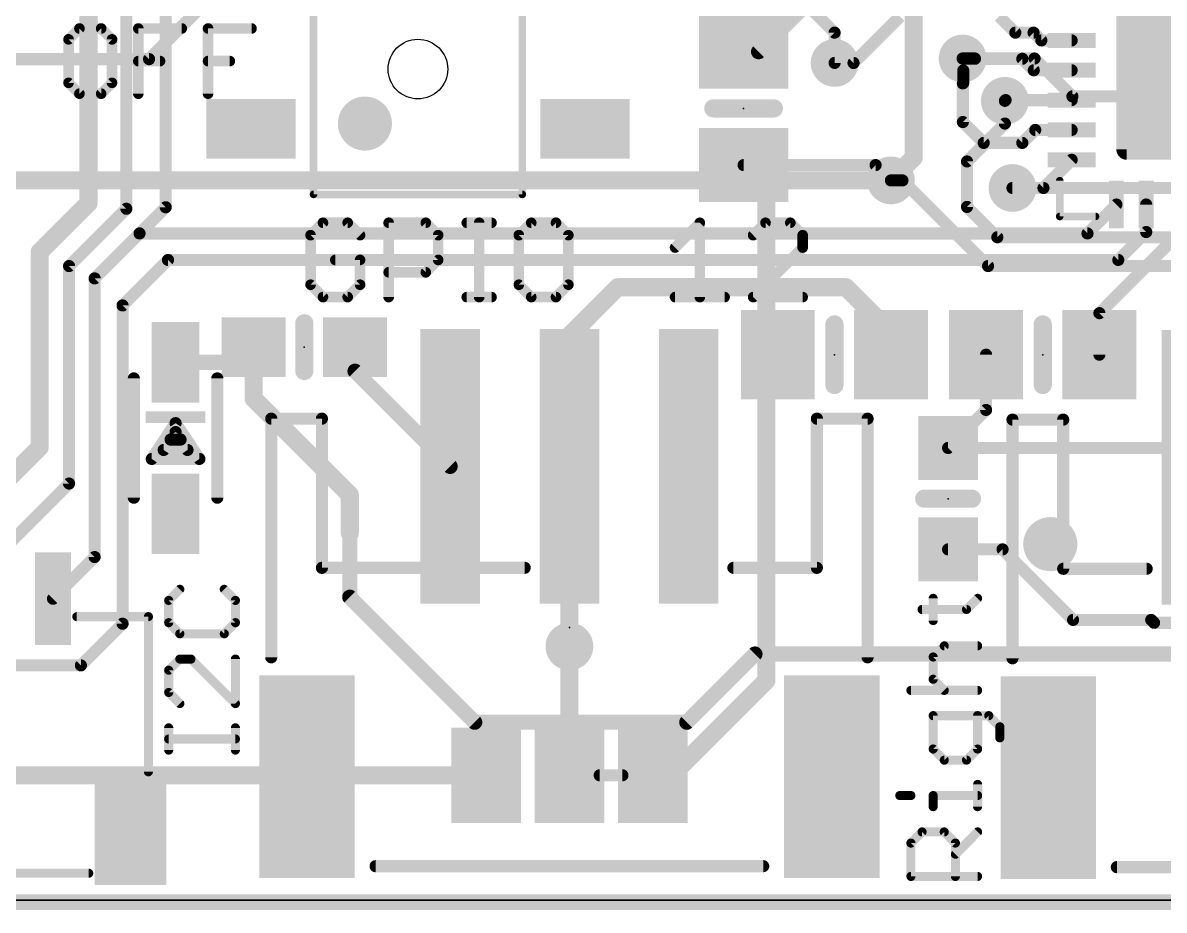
# Model space of a CAD drawing. Extents: x -0.1 to 65.1, y -0.2 to 30.7.
# Drawn here: x 11.15 to 30.29, y -0.17 to 14.71 of the extents above; entities that cross this region are included whole.
import ezdxf

# ---------------------------------------------------------------- set-up
doc = ezdxf.new("R2010")
doc.units = 0
for name, color, linetype in [('1', 12, 'CONTINUOUS'), ('16', 5, 'CONTINUOUS'), ('18', 110, 'CONTINUOUS'), ('20', 4, 'CONTINUOUS'), ('21', 40, 'CONTINUOUS'), ('23', 40, 'CONTINUOUS')]:
    doc.layers.add(name, color=color, linetype=linetype)

# ---------------------------------------------------------------- blocks, each defined once
blk = doc.blocks.new('RECT')
blk.add_solid([(-0.5, -0.5), (0.5, -0.5), (-0.5, 0.5), (0.5, 0.5)])
blk = doc.blocks.new('RECT560000X560000R10')
at = {"const_width": 0.175}
blk.add_lwpolyline([(1.6625, -1.575), (1.6625, 1.575, 0.4142), (1.575, 1.6625), (-1.575, 1.6625, 0.4142), (-1.6625, 1.575), (-1.6625, -1.575, 0.4142), (-1.575, -1.6625), (1.575, -1.6625, 0.4142)], format="xyb", close=True, dxfattribs=at)
blk.add_solid([(-1.6004, -1.6004), (1.6004, -1.6004), (-1.6004, 1.6004), (1.6004, 1.6004)])
blk = doc.blocks.new('ROUNDV')
at = {"const_width": 0.5}
blk.add_lwpolyline([(0, -0.25, 1), (0, 0.25, 1), (0, -0.25)], format="xyb", dxfattribs=at)

msp = doc.modelspace()

# ---------------------------------------------------------------- linework, layer by layer
at = {"layer": '1'}
for points, const_width in [([(13.5509, 18.1229), (13.5509, 11.6149)], 0.2032), ([(12.8905, 11.5895), (12.8905, 17.6467)], 0.2032), ([(12.2555, 11.684), (12.2555, 16.256)], 0.3048), ([(23.4925, 14.2215), (24.4475, 15.1765)], 0.254), ([(25.8636, 14.8128), (25.0843, 14.0335)], 0.2032), ([(27.7971, 14.5415), (27.5258, 14.8128)], 0.2032), ([(28.103, 14.5415), (27.7971, 14.5415)], 0.2032), ([(28.234, 14.4105), (28.103, 14.5415)], 0.2032), ([(28.742, 14.4105), (28.234, 14.4105)], 0.2032), ([(23.241, 14.2215), (23.4925, 14.2215)], 0.254), ([(27.1163, 14.1079), (26.9131, 14.1079)], 0.2032), ([(26.924, 13.9065), (27.1209, 14.1034)], 0.2032), ([(27.1209, 14.1034), (27.1163, 14.1079)], 0.2032), ([(27.1209, 14.1034), (27.9145, 14.1034)], 0.2032), ([(27.9145, 14.1034), (28.1073, 13.9105)], 0.2032), ([(24.7668, 14.0335), (25.0843, 14.0335)], 0.2032), ([(26.924, 13.6968), (26.924, 13.9065)], 0.2032), ([(28.1073, 13.9105), (28.742, 13.9105)], 0.2032), ([(26.9177, 13.6905), (26.924, 13.6968)], 0.2032), ([(26.9177, 13.043), (26.9177, 13.6905)], 0.2032), ([(27.6345, 13.4105), (27.6225, 13.3985)], 0.2032), ([(28.742, 13.4105), (27.6345, 13.4105)], 0.2032), ([(27.267, 12.6936), (26.9177, 13.043)], 0.2032), ([(28.1313, 12.9105), (27.9145, 12.6936)], 0.2032), ([(28.742, 12.9105), (28.1313, 12.9105)], 0.2032), ([(27.9145, 12.6936), (27.267, 12.6936)], 0.2032), ([(28.742, 12.4105), (28.2695, 11.938)], 0.2032), ([(23.241, 12.3215), (25.4547, 12.3215)], 0.2032), ([(25.4547, 12.3215), (25.7111, 12.065)], 0.2032), ([(28.2695, 11.938), (27.7495, 11.938)], 0.2032), ([(11.438, 10.8665), (12.2555, 11.684)], 0.3048), ([(11.93, 10.629), (12.8905, 11.5895)], 0.2032), ([(13.5509, 11.6149), (13.112, 11.176)], 0.2032), ([(29.492, 11.6605), (29.0075, 11.176)], 0.2032), ([(29.992, 11.6605), (29.992, 11.1992)], 0.2032), ([(29.992, 11.1992), (29.5243, 10.7315)], 0.2032), ([(13.112, 11.176), (12.3585, 10.4225)], 0.2032), ([(13.112, 11.176), (29.0075, 11.176)], 0.2032), ([(30.492, 11.1245), (29.2075, 9.84)], 0.2032), ([(11.438, 10.8665), (11.438, 7.594)], 0.3048), ([(11.93, 10.629), (11.93, 6.985)], 0.2032), ([(13.589, 10.7315), (12.827, 9.9695)], 0.2032), ([(29.5243, 10.7315), (13.589, 10.7315)], 0.2032), ([(12.3585, 10.4225), (12.3585, 5.7525)], 0.2032), ([(20.32, 9.4615), (21.1328, 10.2743)], 0.3048), ([(21.1328, 10.2743), (24.9555, 10.2743)], 0.3048), ([(24.9555, 10.2743), (25.715, 9.5148)], 0.3048), ([(12.827, 9.9695), (12.827, 4.6355)], 0.2032), ([(29.2075, 9.84), (29.2075, 9.144)], 0.2032), ([(20.32, 7.272), (20.32, 9.4615)], 0.3048), ([(25.715, 9.5148), (25.715, 9.144)], 0.3048), ([(15.025, 9.271), (15.025, 9.017)], 0.254), ([(16.725, 9.271), (16.725, 8.867)], 0.254), ([(27.3075, 9.144), (27.3075, 8.2185)], 0.2032), ([(13.716, 9.017), (15.025, 9.017)], 0.254), ([(15.025, 8.4065), (15.025, 9.017)], 0.3048), ([(16.725, 8.867), (18.32, 7.272)], 0.254), ([(16.637, 6.7945), (15.025, 8.4065)], 0.3048), ([(27.3075, 8.2185), (26.67, 7.581)], 0.2032), ([(11.438, 7.594), (9.66, 5.816)], 0.3048), ([(26.67, 7.581), (30.425, 7.581)], 0.2032), ([(20.32, 7.272), (20.32, 4.2545)], 0.3048), ([(10.66, 5.715), (11.93, 6.985)], 0.2032), ([(16.637, 6.1595), (16.637, 6.7945)], 0.3048), ([(16.637, 5.08), (16.637, 6.1595)], 0.254), ([(27.5835, 5.881), (26.67, 5.881)], 0.2032), ([(28.7655, 4.699), (27.5835, 5.881)], 0.2032), ([(11.66, 5.054), (12.3585, 5.7525)], 0.2032), ([(16.637, 5.08), (18.7325, 2.9845)], 0.254), ([(30.076, 4.699), (28.7655, 4.699)], 0.2032), ([(30.1238, 4.6512), (30.076, 4.699)], 0.2032), ([(12.827, 4.6355), (12.1285, 3.937)], 0.2032), ([(31.3763, 4.6512), (30.1238, 4.6512)], 0.2032), ([(22.2885, 2.9845), (23.4315, 4.1275)], 0.254), ([(46.609, 4.1275), (23.4315, 4.1275)], 0.254), ([(12.1285, 3.937), (10.922, 3.937)], 0.2032), ([(18.7325, 2.9845), (22.2885, 2.9845)], 0.254), ([(65.024, 0), (0, 0)], 0.2032)]:
    msp.add_lwpolyline(points, dxfattribs=dict(at, const_width=const_width))
for points, const_width in [([(27.7971, 14.5923, 1), (27.7971, 14.4907)], 0.1016), ([(27.7611, 14.5056, 1), (27.833, 14.5774)], 0.1016), ([(28.1389, 14.5774, 1), (28.0671, 14.5056)], 0.1016), ([(28.103, 14.4907, 1), (28.103, 14.5923)], 0.1016), ([(28.234, 14.4613, 1), (28.234, 14.3597)], 0.1016), ([(28.1981, 14.3746, 1), (28.2699, 14.4464)], 0.1016), ([(28.742, 14.3597, 1), (28.742, 14.4613)], 0.1016), ([(23.241, 14.285, 1), (23.241, 14.158)], 0.127), ([(23.4476, 14.2664, 1), (23.5374, 14.1766)], 0.127), ([(23.4925, 14.158, 1), (23.4925, 14.285)], 0.127), ([(26.9131, 14.1587, 1), (26.9131, 14.0571)], 0.1016), ([(27.1522, 14.1439, 1), (27.0803, 14.072)], 0.1016), ([(27.1209, 14.1542, 1), (27.1209, 14.0526)], 0.1016), ([(27.1568, 14.0674, 1), (27.0849, 14.1393)], 0.1016), ([(27.0849, 14.0674, 1), (27.1568, 14.1393)], 0.1016), ([(27.1163, 14.0571, 1), (27.1163, 14.1587)], 0.1016), ([(27.9504, 14.1393, 1), (27.8785, 14.0674)], 0.1016), ([(27.9145, 14.0526, 1), (27.9145, 14.1542)], 0.1016), ([(24.7668, 14.0843, 1), (24.7668, 13.9827)], 0.1016), ([(25.0483, 14.0694, 1), (25.1202, 13.9976)], 0.1016), ([(25.0843, 13.9827, 1), (25.0843, 14.0843)], 0.1016), ([(26.9748, 13.9065, 1), (26.8732, 13.9065)], 0.1016), ([(26.8881, 13.9424, 1), (26.9599, 13.8706)], 0.1016), ([(28.1073, 13.9613, 1), (28.1073, 13.8597)], 0.1016), ([(28.0714, 13.8746, 1), (28.1432, 13.9464)], 0.1016), ([(28.742, 13.8597, 1), (28.742, 13.9613)], 0.1016), ([(26.9685, 13.6905, 1), (26.8669, 13.6905)], 0.1016), ([(26.9599, 13.6609, 1), (26.8881, 13.7327)], 0.1016), ([(26.8817, 13.7264, 1), (26.9536, 13.6545)], 0.1016), ([(26.8732, 13.6968, 1), (26.9748, 13.6968)], 0.1016), ([(27.5866, 13.4344, 1), (27.6584, 13.3626)], 0.1016), ([(27.6345, 13.4613, 1), (27.6345, 13.3597)], 0.1016), ([(27.6704, 13.3746, 1), (27.5986, 13.4464)], 0.1016), ([(28.742, 13.3597, 1), (28.742, 13.4613)], 0.1016), ([(26.9536, 13.079, 1), (26.8817, 13.0071)], 0.1016), ([(26.8669, 13.043, 1), (26.9685, 13.043)], 0.1016), ([(28.1313, 12.9613, 1), (28.1313, 12.8597)], 0.1016), ([(28.1672, 12.8746, 1), (28.0954, 12.9464)], 0.1016), ([(28.742, 12.8597, 1), (28.742, 12.9613)], 0.1016), ([(27.267, 12.7445, 1), (27.267, 12.6428)], 0.1016), ([(27.2311, 12.6577, 1), (27.303, 12.7296)], 0.1016), ([(27.8785, 12.7296, 1), (27.9504, 12.6577)], 0.1016), ([(27.9145, 12.6428, 1), (27.9145, 12.7445)], 0.1016), ([(28.7779, 12.3746, 1), (28.7061, 12.4464)], 0.1016), ([(23.241, 12.3723, 1), (23.241, 12.2707)], 0.1016), ([(25.4906, 12.3574, 1), (25.4187, 12.2856)], 0.1016), ([(25.4547, 12.2707, 1), (25.4547, 12.3723)], 0.1016), ([(25.6752, 12.0291, 1), (25.7471, 12.1009)], 0.1016), ([(27.7495, 11.9888, 1), (27.7495, 11.8872)], 0.1016), ([(28.2336, 11.9739, 1), (28.3054, 11.9021)], 0.1016), ([(28.2695, 11.8872, 1), (28.2695, 11.9888)], 0.1016), ([(12.1793, 11.684, 1), (12.3317, 11.684)], 0.1524), ([(12.3094, 11.6301, 1), (12.2016, 11.7379)], 0.1524), ([(12.9264, 11.5536, 1), (12.8546, 11.6254)], 0.1016), ([(13.5868, 11.579, 1), (13.515, 11.6508)], 0.1016), ([(29.5279, 11.6246, 1), (29.4561, 11.6964)], 0.1016), ([(30.0428, 11.6605, 1), (29.9412, 11.6605)], 0.1016), ([(12.8397, 11.5895, 1), (12.9413, 11.5895)], 0.1016), ([(13.5001, 11.6149, 1), (13.6017, 11.6149)], 0.1016), ([(30.0279, 11.1633, 1), (29.9561, 11.2352)], 0.1016), ([(13.112, 11.2268, 1), (13.112, 11.1252)], 0.1016), ([(13.0761, 11.2119, 1), (13.1479, 11.1401)], 0.1016), ([(13.1479, 11.1401, 1), (13.0761, 11.2119)], 0.1016), ([(28.9716, 11.2119, 1), (29.0434, 11.1401)], 0.1016), ([(29.0075, 11.1252, 1), (29.0075, 11.2268)], 0.1016), ([(29.9412, 11.1992, 1), (30.0428, 11.1992)], 0.1016), ([(11.5142, 10.8665, 1), (11.3618, 10.8665)], 0.1524), ([(11.3841, 10.9204, 1), (11.4919, 10.8126)], 0.1524), ([(11.9808, 10.629, 1), (11.8792, 10.629)], 0.1016), ([(13.589, 10.7823, 1), (13.589, 10.6807)], 0.1016), ([(13.6249, 10.6956, 1), (13.5531, 10.7674)], 0.1016), ([(29.4883, 10.7674, 1), (29.5602, 10.6956)], 0.1016), ([(29.5243, 10.6807, 1), (29.5243, 10.7823)], 0.1016), ([(11.8941, 10.6649, 1), (11.9659, 10.5931)], 0.1016), ([(12.4093, 10.4225, 1), (12.3077, 10.4225)], 0.1016), ([(12.3226, 10.4584, 1), (12.3944, 10.3866)], 0.1016), ([(21.1328, 10.3505, 1), (21.1328, 10.1981)], 0.1524), ([(21.1867, 10.2204, 1), (21.0789, 10.3282)], 0.1524), ([(25.0094, 10.3282, 1), (24.9016, 10.2204)], 0.1524), ([(24.9555, 10.1981, 1), (24.9555, 10.3505)], 0.1524), ([(12.8778, 9.9695, 1), (12.7762, 9.9695)], 0.1016), ([(12.7911, 10.0054, 1), (12.8629, 9.9336)], 0.1016), ([(29.2583, 9.84, 1), (29.1567, 9.84)], 0.1016), ([(29.1716, 9.8759, 1), (29.2434, 9.8041)], 0.1016), ([(20.3962, 9.4615, 1), (20.2438, 9.4615)], 0.1524), ([(20.2661, 9.5154, 1), (20.3739, 9.4076)], 0.1524), ([(25.7912, 9.5148, 1), (25.6388, 9.5148)], 0.1524), ([(25.6611, 9.4609, 1), (25.7689, 9.5687)], 0.1524), ([(15.0885, 9.271, 1), (14.9615, 9.271)], 0.127), ([(16.7885, 9.271, 1), (16.6615, 9.271)], 0.127), ([(25.6388, 9.144, 1), (25.7912, 9.144)], 0.1524), ([(27.3583, 9.144, 1), (27.2567, 9.144)], 0.1016), ([(29.1567, 9.144, 1), (29.2583, 9.144)], 0.1016), ([(13.716, 9.0805, 1), (13.716, 8.9535)], 0.127), ([(15.1012, 9.017, 1), (14.9488, 9.017)], 0.1524), ([(14.9615, 9.017, 1), (15.0885, 9.017)], 0.127), ([(15.025, 8.9535, 1), (15.025, 9.0805)], 0.127), ([(16.7699, 8.9119, 1), (16.6801, 8.8221)], 0.127), ([(16.6615, 8.867, 1), (16.7885, 8.867)], 0.127), ([(15.0789, 8.4604, 1), (14.9711, 8.3526)], 0.1524), ([(14.9488, 8.4065, 1), (15.1012, 8.4065)], 0.1524), ([(27.2567, 8.2185, 1), (27.3583, 8.2185)], 0.1016), ([(27.3434, 8.1826, 1), (27.2716, 8.2544)], 0.1016), ([(11.3618, 7.594, 1), (11.5142, 7.594)], 0.1524), ([(11.4919, 7.5401, 1), (11.3841, 7.6479)], 0.1524), ([(26.67, 7.6318, 1), (26.67, 7.5302)], 0.1016), ([(26.6341, 7.6169, 1), (26.7059, 7.5451)], 0.1016), ([(18.2751, 7.2271, 1), (18.3649, 7.3169)], 0.127), ([(20.3962, 7.272, 1), (20.2438, 7.272)], 0.1524), ([(20.2438, 7.272, 1), (20.3962, 7.272)], 0.1524), ([(11.9659, 6.9491, 1), (11.8941, 7.0209)], 0.1016), ([(11.8792, 6.985, 1), (11.9808, 6.985)], 0.1016), ([(16.7132, 6.7945, 1), (16.5608, 6.7945)], 0.1524), ([(16.5831, 6.7406, 1), (16.6909, 6.8484)], 0.1524), ([(16.5608, 6.1595, 1), (16.7132, 6.1595)], 0.1524), ([(16.7005, 6.1595, 1), (16.5735, 6.1595)], 0.127), ([(26.67, 5.9318, 1), (26.67, 5.8302)], 0.1016), ([(27.6194, 5.9169, 1), (27.5476, 5.8451)], 0.1016), ([(27.5835, 5.8302, 1), (27.5835, 5.9318)], 0.1016), ([(12.3077, 5.7525, 1), (12.4093, 5.7525)], 0.1016), ([(12.3944, 5.7166, 1), (12.3226, 5.7884)], 0.1016), ([(16.6819, 5.1249, 1), (16.5921, 5.0351)], 0.127), ([(11.6241, 5.0899, 1), (11.6959, 5.0181)], 0.1016), ([(16.5735, 5.08, 1), (16.7005, 5.08)], 0.127), ([(28.7655, 4.7498, 1), (28.7655, 4.6482)], 0.1016), ([(28.7296, 4.6631, 1), (28.8014, 4.7349)], 0.1016), ([(30.1119, 4.7349, 1), (30.04, 4.6631)], 0.1016), ([(30.076, 4.6482, 1), (30.076, 4.7498)], 0.1016), ([(12.7762, 4.6355, 1), (12.8778, 4.6355)], 0.1016), ([(12.8629, 4.5996, 1), (12.7911, 4.6714)], 0.1016), ([(30.1238, 4.702, 1), (30.1238, 4.6004)], 0.1016), ([(30.0878, 4.6153, 1), (30.1597, 4.6871)], 0.1016), ([(20.2438, 4.2545, 1), (20.3962, 4.2545)], 0.1524), ([(23.4315, 4.191, 1), (23.4315, 4.064)], 0.127), ([(23.4764, 4.0826, 1), (23.3866, 4.1724)], 0.127), ([(12.0926, 3.9729, 1), (12.1644, 3.9011)], 0.1016), ([(12.1285, 3.8862, 1), (12.1285, 3.9878)], 0.1016), ([(18.7325, 3.048, 1), (18.7325, 2.921)], 0.127), ([(18.6876, 2.9396, 1), (18.7774, 3.0294)], 0.127), ([(22.2436, 3.0294, 1), (22.3334, 2.9396)], 0.127), ([(22.2885, 2.921, 1), (22.2885, 3.048)], 0.127)]:
    msp.add_lwpolyline(points, format="xyb", dxfattribs=dict(at, const_width=const_width))
at = {"layer": '16'}
for points, const_width in [([(17.3355, 18.161), (13.2715, 14.097)], 0.2032), ([(24.7668, 14.5415), (22.0345, 17.2738)], 0.2032), ([(26.0922, 15.9957), (26.0922, 12.446)], 0.3048), ([(24.7668, 14.0335), (24.7668, 14.5415)], 0.2032), ([(13.2715, 14.097), (10.8585, 14.097)], 0.2032), ([(26.9131, 14.1079), (28.1196, 14.1079)], 0.2032), ([(28.7546, 13.4729), (28.1196, 14.1079)], 0.2032), ([(27.6225, 13.3985), (27.6225, 13.0175)], 0.2032), ([(48.3979, 13.4729), (28.7546, 13.4729)], 0.2032), ([(27.6225, 13.0175), (26.9875, 12.3825)], 0.2032), ([(25.7111, 12.065), (26.0922, 12.446)], 0.3048), ([(26.9875, 12.3825), (26.9875, 11.6205)], 0.2032), ([(8.8265, 12.065), (23.622, 12.065)], 0.3048), ([(23.622, 12.065), (25.7111, 12.065)], 0.3048), ([(23.622, 12.065), (23.622, 3.683)], 0.3048), ([(25.7111, 12.065), (25.9048, 12.065)], 0.2032), ([(27.3403, 10.6294), (25.9048, 12.065)], 0.2032), ([(27.7495, 11.938), (31.0515, 11.938)], 0.2032), ([(26.9875, 11.6205), (27.4955, 11.1125)], 0.2032), ([(27.4955, 11.1125), (30.9245, 11.1125)], 0.2032), ([(27.3403, 10.6294), (31.4543, 10.6294)], 0.2032), ([(20.32, 4.2545), (20.32, 2.0955)], 0.3048), ([(23.622, 3.683), (22.0345, 2.0955)], 0.3048), ([(18.923, 2.0955), (10.541, 2.0955)], 0.3048), ([(20.828, 2.0955), (21.209, 2.0955)], 0.2032), ([(22.0345, 2.0955), (21.717, 2.0955)], 0.3048), ([(65.024, -0.0635), (0, -0.0635)], 0.2032)]:
    msp.add_lwpolyline(points, dxfattribs=dict(at, const_width=const_width))
for points, const_width in [([(24.8176, 14.5415, 1), (24.716, 14.5415)], 0.1016), ([(24.7308, 14.5056, 1), (24.8027, 14.5774)], 0.1016), ([(13.2356, 14.1329, 1), (13.3074, 14.0611)], 0.1016), ([(13.2715, 14.0462, 1), (13.2715, 14.1478)], 0.1016), ([(26.9131, 14.1587, 1), (26.9131, 14.0571)], 0.1016), ([(28.1555, 14.1439, 1), (28.0836, 14.072)], 0.1016), ([(28.1196, 14.0571, 1), (28.1196, 14.1587)], 0.1016), ([(24.716, 14.0335, 1), (24.8176, 14.0335)], 0.1016), ([(27.6733, 13.3985, 1), (27.5717, 13.3985)], 0.1016), ([(28.7546, 13.5237, 1), (28.7546, 13.4221)], 0.1016), ([(28.7186, 13.437, 1), (28.7905, 13.5089)], 0.1016), ([(27.5717, 13.0175, 1), (27.6733, 13.0175)], 0.1016), ([(27.6584, 12.9816, 1), (27.5866, 13.0534)], 0.1016), ([(26.016, 12.446, 1), (26.1684, 12.446)], 0.1524), ([(26.146, 12.3921, 1), (26.0383, 12.4999)], 0.1524), ([(27.0383, 12.3825, 1), (26.9367, 12.3825)], 0.1016), ([(26.9516, 12.4184, 1), (27.0234, 12.3466)], 0.1016), ([(23.622, 12.1412, 1), (23.622, 11.9888)], 0.1524), ([(23.6982, 12.065, 1), (23.5458, 12.065)], 0.1524), ([(23.622, 11.9888, 1), (23.622, 12.1412)], 0.1524), ([(25.6573, 12.1189, 1), (25.765, 12.0111)], 0.1524), ([(25.7111, 12.1158, 1), (25.7111, 12.0142)], 0.1016), ([(25.7111, 11.9888, 1), (25.7111, 12.1412)], 0.1524), ([(25.9407, 12.1009, 1), (25.8688, 12.0291)], 0.1016), ([(25.9048, 12.0142, 1), (25.9048, 12.1158)], 0.1016), ([(27.7495, 11.9888, 1), (27.7495, 11.8872)], 0.1016), ([(27.0234, 11.6564, 1), (26.9516, 11.5846)], 0.1016), ([(26.9367, 11.6205, 1), (27.0383, 11.6205)], 0.1016), ([(27.4955, 11.1633, 1), (27.4955, 11.0617)], 0.1016), ([(27.4596, 11.0766, 1), (27.5314, 11.1484)], 0.1016), ([(27.3403, 10.6802, 1), (27.3403, 10.5786)], 0.1016), ([(27.3044, 10.5935, 1), (27.3762, 10.6654)], 0.1016), ([(20.3962, 4.2545, 1), (20.2438, 4.2545)], 0.1524), ([(23.6759, 3.6291, 1), (23.5681, 3.7369)], 0.1524), ([(23.5458, 3.683, 1), (23.6982, 3.683)], 0.1524), ([(18.923, 2.0193, 1), (18.923, 2.1717)], 0.1524), ([(20.2438, 2.0955, 1), (20.3962, 2.0955)], 0.1524), ([(20.828, 2.1463, 1), (20.828, 2.0447)], 0.1016), ([(21.209, 2.0447, 1), (21.209, 2.1463)], 0.1016), ([(21.717, 2.1717, 1), (21.717, 2.0193)], 0.1524), ([(21.9806, 2.1494, 1), (22.0884, 2.0416)], 0.1524), ([(22.0345, 2.0193, 1), (22.0345, 2.1717)], 0.1524)]:
    msp.add_lwpolyline(points, format="xyb", dxfattribs=dict(at, const_width=const_width))
at = {"layer": '20'}
for p, q in [((62, 0), (3, 0)), ((3, 0), (62, 0))]:
    msp.add_line(p, q, dxfattribs=at)
msp.add_circle((17.78, 13.9305), 0.5, dxfattribs=at)
at = {"layer": '21'}
for points, const_width in [([(16.03, 11.8305), (16.03, 19.0305)], 0.127), ([(19.53, 19.0305), (19.53, 11.8305)], 0.127), ([(12.104, 14.611), (11.9218, 14.4288)], 0.1778), ([(12.4684, 14.611), (12.104, 14.611)], 0.1778), ([(12.6506, 14.4288), (12.4684, 14.611)], 0.1778), ([(13.0912, 13.5179), (13.0912, 14.611)], 0.1778), ([(13.0912, 14.611), (13.82, 14.611)], 0.1778), ([(14.2606, 13.5179), (14.2606, 14.611)], 0.1778), ([(14.2606, 14.611), (14.9893, 14.611)], 0.1778), ([(11.9218, 14.4288), (11.9218, 13.7001)], 0.1778), ([(12.6506, 13.7001), (12.6506, 14.4288)], 0.1778), ([(13.0912, 14.0645), (13.4556, 14.0645)], 0.1778), ([(14.2606, 14.0645), (14.625, 14.0645)], 0.1778), ([(11.9218, 13.7001), (12.104, 13.5179)], 0.1778), ([(12.4684, 13.5179), (12.6506, 13.7001)], 0.1778), ([(12.104, 13.5179), (12.4684, 13.5179)], 0.1778), ([(22.733, 13.2715), (23.749, 13.2715)], 0.3048), ([(28.542, 11.4605), (28.542, 12.0605)], 0.127), ([(19.53, 11.8305), (16.03, 11.8305)], 0.127), ([(29.142, 11.4605), (28.542, 11.4605)], 0.127), ([(16.1873, 11.3549), (15.9796, 11.1473)], 0.1778), ([(16.6025, 11.3549), (16.1873, 11.3549)], 0.1778), ([(16.8101, 11.1473), (16.6025, 11.3549)], 0.1778), ([(17.2894, 10.1092), (17.2894, 11.3549)], 0.1778), ([(17.2894, 11.3549), (17.9122, 11.3549)], 0.1778), ([(17.9122, 11.3549), (18.1198, 11.1473)], 0.1778), ([(18.5991, 11.3549), (19.0143, 11.3549)], 0.1778), ([(18.8067, 10.1092), (18.8067, 11.3549)], 0.1778), ([(19.6799, 11.3549), (19.4722, 11.1473)], 0.1778), ([(20.0951, 11.3549), (19.6799, 11.3549)], 0.1778), ([(20.3027, 11.1473), (20.0951, 11.3549)], 0.1778), ([(22.0917, 10.9396), (22.5069, 11.3549)], 0.1778), ([(22.5069, 11.3549), (22.5069, 10.1092)], 0.1778), ([(23.609, 11.3549), (23.4014, 11.1473)], 0.1778), ([(24.0243, 11.3549), (23.609, 11.3549)], 0.1778), ([(24.2319, 11.1473), (24.0243, 11.3549)], 0.1778), ([(15.9796, 11.1473), (15.9796, 10.3168)], 0.1778), ([(18.1198, 11.1473), (18.1198, 10.732)], 0.1778), ([(19.4722, 11.1473), (19.4722, 10.3168)], 0.1778), ([(20.3027, 10.3168), (20.3027, 11.1473)], 0.1778), ([(24.2319, 10.9396), (24.2319, 11.1473)], 0.1778), ([(23.4014, 10.1092), (24.2319, 10.9396)], 0.1778), ([(16.8101, 10.732), (16.3949, 10.732)], 0.1778), ([(16.8101, 10.3168), (16.8101, 10.732)], 0.1778), ([(18.1198, 10.732), (17.9122, 10.5244)], 0.1778), ([(17.9122, 10.5244), (17.2894, 10.5244)], 0.1778), ([(15.9796, 10.3168), (16.1873, 10.1092)], 0.1778), ([(16.6025, 10.1092), (16.8101, 10.3168)], 0.1778), ([(19.4722, 10.3168), (19.6799, 10.1092)], 0.1778), ([(20.0951, 10.1092), (20.3027, 10.3168)], 0.1778), ([(16.1873, 10.1092), (16.6025, 10.1092)], 0.1778), ([(18.5991, 10.1092), (19.0143, 10.1092)], 0.1778), ([(19.6799, 10.1092), (20.0951, 10.1092)], 0.1778), ([(22.0917, 10.1092), (22.9221, 10.1092)], 0.1778), ([(24.2319, 10.1092), (23.4014, 10.1092)], 0.1778), ([(15.875, 8.871), (15.875, 9.671)], 0.3048), ([(24.765, 8.636), (24.765, 9.652)], 0.3048), ([(28.2575, 8.636), (28.2575, 9.652)], 0.3048), ([(13.016, 6.747), (13.016, 8.747)], 0.2032), ([(14.416, 8.747), (14.416, 6.747)], 0.2032), ([(13.316, 7.397), (13.716, 7.997)], 0.2032), ([(13.716, 7.997), (14.116, 7.397)], 0.2032), ([(15.32, 4.072), (15.32, 8.072)], 0.2032), ([(15.32, 8.072), (16.17, 8.072)], 0.2032), ([(16.17, 8.072), (16.17, 5.572)], 0.2032), ([(24.47, 5.572), (24.47, 8.072)], 0.2032), ([(24.47, 8.072), (25.32, 8.072)], 0.2032), ([(25.32, 8.072), (25.32, 4.072)], 0.2032), ([(27.75, 4.056), (27.75, 8.056)], 0.2032), ([(27.75, 8.056), (28.6, 8.056)], 0.2032), ([(28.6, 8.056), (28.6, 5.556)], 0.2032), ([(13.516, 7.547), (13.716, 7.847)], 0.2032), ([(13.716, 7.847), (13.916, 7.547)], 0.2032), ([(13.6324, 7.7216), (13.7996, 7.7216)], 0.2032), ([(14.116, 7.397), (13.316, 7.397)], 0.2032), ([(13.916, 7.547), (13.516, 7.547)], 0.2032), ([(27.07, 6.731), (26.27, 6.731)], 0.3048), ([(16.17, 5.572), (19.57, 5.572)], 0.2032), ([(23.07, 5.572), (24.47, 5.572)], 0.2032), ([(28.6, 5.556), (30, 5.556)], 0.2032), ([(13.7872, 5.2122), (13.6007, 5.0258)], 0.1524), ([(14.7193, 5.0258), (14.5329, 5.2122)], 0.1524), ([(13.6007, 5.0258), (13.6007, 4.6529)], 0.1524), ([(14.7193, 4.6529), (14.7193, 5.0258)], 0.1524), ([(26.4196, 4.6878), (26.4196, 5.0606)], 0.1524), ([(26.9789, 4.8742), (27.1653, 5.0606)], 0.1524), ([(12.06, 4.754), (13.26, 4.754)], 0.1524), ([(13.26, 4.754), (13.26, 2.154)], 0.1524), ([(26.2332, 4.8742), (26.9789, 4.8742)], 0.1524), ([(13.6007, 4.6529), (13.7872, 4.4665)], 0.1524), ([(14.5329, 4.4665), (14.7193, 4.6529)], 0.1524), ([(13.7872, 4.4665), (14.5329, 4.4665)], 0.1524), ([(26.4196, 4.0777), (26.606, 4.2641)], 0.1524), ([(26.606, 4.2641), (27.1653, 4.2641)], 0.1524), ([(13.7872, 4.0428), (13.6007, 3.8564)], 0.1524), ([(13.9736, 4.0428), (13.7872, 4.0428)], 0.1524), ([(14.7193, 3.2971), (13.9736, 4.0428)], 0.1524), ([(14.7193, 4.0428), (14.7193, 3.2971)], 0.1524), ([(26.4196, 3.7048), (26.4196, 4.0777)], 0.1524), ([(13.6007, 3.8564), (13.6007, 3.4835)], 0.1524), ([(26.606, 3.5184), (26.4196, 3.7048)], 0.1524), ([(13.6007, 3.4835), (13.7872, 3.2971)], 0.1524), ([(26.0467, 3.5184), (27.1653, 3.5184)], 0.1524), ([(27.3517, 3.0947), (26.4196, 3.0947)], 0.1524), ([(26.4196, 3.0947), (26.4196, 2.5354)], 0.1524), ([(27.1653, 2.5354), (27.1653, 3.0947)], 0.1524), ([(27.5382, 2.9083), (27.3517, 3.0947)], 0.1524), ([(13.6007, 2.5175), (13.6007, 2.8904)], 0.1524), ([(14.7193, 2.5175), (14.7193, 2.8904)], 0.1524), ([(27.5382, 2.7218), (27.5382, 2.9083)], 0.1524), ([(14.7193, 2.7039), (13.6007, 2.7039)], 0.1524), ([(26.4196, 2.5354), (26.606, 2.349)], 0.1524), ([(26.9789, 2.349), (27.1653, 2.5354)], 0.1524), ([(26.606, 2.349), (26.9789, 2.349)], 0.1524), ([(27.1653, 1.5694), (27.1653, 1.9423)], 0.1524), ([(25.8603, 1.7558), (26.0467, 1.7558)], 0.1524), ([(26.4196, 1.5694), (26.4196, 1.7558)], 0.1524), ([(26.4196, 1.7558), (27.1653, 1.7558)], 0.1524), ([(26.0467, 0.9593), (26.2332, 1.1457)], 0.1524), ([(26.2332, 1.1457), (26.606, 1.1457)], 0.1524), ([(26.606, 1.1457), (26.7925, 0.9593)], 0.1524), ([(26.7925, 0.7729), (27.1653, 1.1457)], 0.1524), ([(26.0467, 0.4), (26.0467, 0.9593)], 0.1524), ([(26.7925, 0.9593), (26.7925, 0.4)], 0.1524), ([(23.57, 0.572), (17.07, 0.572)], 0.2032), ([(34, 0.556), (29.5, 0.556)], 0.2032), ([(8.06, 0.454), (12.26, 0.454)], 0.1524), ([(27.1653, 0.4), (26.0467, 0.4)], 0.1524)]:
    msp.add_lwpolyline(points, dxfattribs=dict(at, const_width=const_width))
for points, const_width in [([(12.104, 14.6555, 1), (12.104, 14.5666)], 0.0889), ([(12.1354, 14.5796, 1), (12.0726, 14.6425)], 0.0889), ([(12.4998, 14.6425, 1), (12.4369, 14.5796)], 0.0889), ([(12.4684, 14.5666, 1), (12.4684, 14.6555)], 0.0889), ([(13.1356, 14.611, 1), (13.0467, 14.611)], 0.0889), ([(13.0912, 14.6555, 1), (13.0912, 14.5666)], 0.0889), ([(13.82, 14.5666, 1), (13.82, 14.6555)], 0.0889), ([(14.305, 14.611, 1), (14.2161, 14.611)], 0.0889), ([(14.2606, 14.6555, 1), (14.2606, 14.5666)], 0.0889), ([(14.9893, 14.5666, 1), (14.9893, 14.6555)], 0.0889), ([(11.9663, 14.4288, 1), (11.8774, 14.4288)], 0.0889), ([(11.8904, 14.4603, 1), (11.9532, 14.3974)], 0.0889), ([(12.695, 14.4288, 1), (12.6061, 14.4288)], 0.0889), ([(12.6191, 14.3974, 1), (12.682, 14.4603)], 0.0889), ([(13.0912, 14.1089, 1), (13.0912, 14.02)], 0.0889), ([(13.4556, 14.02, 1), (13.4556, 14.1089)], 0.0889), ([(14.2606, 14.1089, 1), (14.2606, 14.02)], 0.0889), ([(14.625, 14.02, 1), (14.625, 14.1089)], 0.0889), ([(11.9532, 13.7315, 1), (11.8904, 13.6687)], 0.0889), ([(12.682, 13.6687, 1), (12.6191, 13.7315)], 0.0889), ([(11.8774, 13.7001, 1), (11.9663, 13.7001)], 0.0889), ([(12.104, 13.5624, 1), (12.104, 13.4735)], 0.0889), ([(12.0726, 13.4865, 1), (12.1354, 13.5493)], 0.0889), ([(12.4369, 13.5493, 1), (12.4998, 13.4865)], 0.0889), ([(12.4684, 13.4735, 1), (12.4684, 13.5624)], 0.0889), ([(12.6061, 13.7001, 1), (12.695, 13.7001)], 0.0889), ([(13.0467, 13.5179, 1), (13.1356, 13.5179)], 0.0889), ([(14.2161, 13.5179, 1), (14.305, 13.5179)], 0.0889), ([(22.733, 13.3477, 1), (22.733, 13.1953)], 0.1524), ([(23.749, 13.1953, 1), (23.749, 13.3477)], 0.1524), ([(28.5738, 12.0605, 1), (28.5103, 12.0605)], 0.0635), ([(16.03, 11.8623, 1), (16.03, 11.7988)], 0.0635), ([(19.53, 11.7988, 1), (19.53, 11.8623)], 0.0635), ([(15.9983, 11.8305, 1), (16.0617, 11.8305)], 0.0635), ([(19.4983, 11.8305, 1), (19.5617, 11.8305)], 0.0635), ([(28.542, 11.4923, 1), (28.542, 11.4287)], 0.0635), ([(28.5103, 11.4605, 1), (28.5738, 11.4605)], 0.0635), ([(29.142, 11.4287, 1), (29.142, 11.4923)], 0.0635), ([(16.1873, 11.3993, 1), (16.1873, 11.3104)], 0.0889), ([(16.2187, 11.3234, 1), (16.1558, 11.3863)], 0.0889), ([(16.6339, 11.3863, 1), (16.571, 11.3234)], 0.0889), ([(16.6025, 11.3104, 1), (16.6025, 11.3993)], 0.0889), ([(17.3338, 11.3549, 1), (17.2449, 11.3549)], 0.0889), ([(17.2894, 11.3993, 1), (17.2894, 11.3104)], 0.0889), ([(17.9436, 11.3863, 1), (17.8808, 11.3234)], 0.0889), ([(17.9122, 11.3104, 1), (17.9122, 11.3993)], 0.0889), ([(18.5991, 11.3993, 1), (18.5991, 11.3104)], 0.0889), ([(18.8512, 11.3549, 1), (18.7623, 11.3549)], 0.0889), ([(19.0143, 11.3104, 1), (19.0143, 11.3993)], 0.0889), ([(19.6799, 11.3993, 1), (19.6799, 11.3104)], 0.0889), ([(19.7113, 11.3234, 1), (19.6484, 11.3863)], 0.0889), ([(20.1265, 11.3863, 1), (20.0636, 11.3234)], 0.0889), ([(20.0951, 11.3104, 1), (20.0951, 11.3993)], 0.0889), ([(22.5514, 11.3549, 1), (22.4625, 11.3549)], 0.0889), ([(22.5383, 11.3234, 1), (22.4755, 11.3863)], 0.0889), ([(23.609, 11.3993, 1), (23.609, 11.3104)], 0.0889), ([(23.6405, 11.3234, 1), (23.5776, 11.3863)], 0.0889), ([(24.0557, 11.3863, 1), (23.9928, 11.3234)], 0.0889), ([(24.0243, 11.3104, 1), (24.0243, 11.3993)], 0.0889), ([(16.0241, 11.1473, 1), (15.9352, 11.1473)], 0.0889), ([(15.9482, 11.1787, 1), (16.0111, 11.1158)], 0.0889), ([(16.7787, 11.1158, 1), (16.8415, 11.1787)], 0.0889), ([(18.1643, 11.1473, 1), (18.0754, 11.1473)], 0.0889), ([(18.0884, 11.1158, 1), (18.1512, 11.1787)], 0.0889), ([(19.4408, 11.1787, 1), (19.5037, 11.1158)], 0.0889), ([(19.5167, 11.1473, 1), (19.4278, 11.1473)], 0.0889), ([(20.3471, 11.1473, 1), (20.2582, 11.1473)], 0.0889), ([(20.2713, 11.1158, 1), (20.3341, 11.1787)], 0.0889), ([(23.37, 11.1787, 1), (23.4328, 11.1158)], 0.0889), ([(24.2763, 11.1473, 1), (24.1874, 11.1473)], 0.0889), ([(24.2004, 11.1158, 1), (24.2633, 11.1787)], 0.0889), ([(22.0603, 10.9711, 1), (22.1231, 10.9082)], 0.0889), ([(24.1874, 10.9396, 1), (24.2763, 10.9396)], 0.0889), ([(24.2633, 10.9082, 1), (24.2004, 10.9711)], 0.0889), ([(16.3949, 10.7765, 1), (16.3949, 10.6876)], 0.0889), ([(16.8545, 10.732, 1), (16.7656, 10.732)], 0.0889), ([(16.8101, 10.6876, 1), (16.8101, 10.7765)], 0.0889), ([(18.0754, 10.732, 1), (18.1643, 10.732)], 0.0889), ([(18.1512, 10.7006, 1), (18.0884, 10.7635)], 0.0889), ([(17.2894, 10.5689, 1), (17.2894, 10.48)], 0.0889), ([(17.8808, 10.5558, 1), (17.9436, 10.493)], 0.0889), ([(17.9122, 10.48, 1), (17.9122, 10.5689)], 0.0889), ([(15.9352, 10.3168, 1), (16.0241, 10.3168)], 0.0889), ([(16.0111, 10.3482, 1), (15.9482, 10.2854)], 0.0889), ([(16.7656, 10.3168, 1), (16.8545, 10.3168)], 0.0889), ([(16.8415, 10.2854, 1), (16.7787, 10.3482)], 0.0889), ([(19.5037, 10.3482, 1), (19.4408, 10.2854)], 0.0889), ([(19.4278, 10.3168, 1), (19.5167, 10.3168)], 0.0889), ([(20.2582, 10.3168, 1), (20.3471, 10.3168)], 0.0889), ([(20.3341, 10.2854, 1), (20.2713, 10.3482)], 0.0889), ([(16.1873, 10.1537, 1), (16.1873, 10.0648)], 0.0889), ([(16.1558, 10.0778, 1), (16.2187, 10.1406)], 0.0889), ([(16.571, 10.1406, 1), (16.6339, 10.0778)], 0.0889), ([(16.6025, 10.0648, 1), (16.6025, 10.1537)], 0.0889), ([(17.2449, 10.1092, 1), (17.3338, 10.1092)], 0.0889), ([(18.5991, 10.1537, 1), (18.5991, 10.0648)], 0.0889), ([(18.7623, 10.1092, 1), (18.8512, 10.1092)], 0.0889), ([(19.0143, 10.0648, 1), (19.0143, 10.1537)], 0.0889), ([(19.6799, 10.1537, 1), (19.6799, 10.0648)], 0.0889), ([(19.6484, 10.0778, 1), (19.7113, 10.1406)], 0.0889), ([(20.0636, 10.1406, 1), (20.1265, 10.0778)], 0.0889), ([(20.0951, 10.0648, 1), (20.0951, 10.1537)], 0.0889), ([(22.0917, 10.1537, 1), (22.0917, 10.0648)], 0.0889), ([(22.4625, 10.1092, 1), (22.5514, 10.1092)], 0.0889), ([(22.9221, 10.0648, 1), (22.9221, 10.1537)], 0.0889), ([(23.4014, 10.1537, 1), (23.4014, 10.0648)], 0.0889), ([(23.37, 10.1406, 1), (23.4328, 10.0778)], 0.0889), ([(24.2319, 10.0648, 1), (24.2319, 10.1537)], 0.0889), ([(15.9512, 9.671, 1), (15.7988, 9.671)], 0.1524), ([(24.8412, 9.652, 1), (24.6888, 9.652)], 0.1524), ([(28.3337, 9.652, 1), (28.1813, 9.652)], 0.1524), ([(13.0668, 8.747, 1), (12.9652, 8.747)], 0.1016), ([(14.4668, 8.747, 1), (14.3652, 8.747)], 0.1016), ([(15.7988, 8.871, 1), (15.9512, 8.871)], 0.1524), ([(24.6888, 8.636, 1), (24.8412, 8.636)], 0.1524), ([(28.1813, 8.636, 1), (28.3337, 8.636)], 0.1524), ([(13.7583, 8.0252, 1), (13.6737, 7.9688)], 0.1016), ([(13.7583, 7.9688, 1), (13.6737, 8.0252)], 0.1016), ([(15.3708, 8.072, 1), (15.2692, 8.072)], 0.1016), ([(15.32, 8.1228, 1), (15.32, 8.0212)], 0.1016), ([(16.2208, 8.072, 1), (16.1192, 8.072)], 0.1016), ([(16.17, 8.0212, 1), (16.17, 8.1228)], 0.1016), ([(24.5208, 8.072, 1), (24.4192, 8.072)], 0.1016), ([(24.47, 8.1228, 1), (24.47, 8.0212)], 0.1016), ([(25.3708, 8.072, 1), (25.2692, 8.072)], 0.1016), ([(25.32, 8.0212, 1), (25.32, 8.1228)], 0.1016), ([(27.8008, 8.056, 1), (27.6992, 8.056)], 0.1016), ([(27.75, 8.1068, 1), (27.75, 8.0052)], 0.1016), ([(28.6508, 8.056, 1), (28.5492, 8.056)], 0.1016), ([(28.6, 8.0052, 1), (28.6, 8.1068)], 0.1016), ([(13.7583, 7.8752, 1), (13.6737, 7.8188)], 0.1016), ([(13.7583, 7.8188, 1), (13.6737, 7.8752)], 0.1016), ([(13.6324, 7.7724, 1), (13.6324, 7.6708)], 0.1016), ([(13.7996, 7.6708, 1), (13.7996, 7.7724)], 0.1016), ([(13.316, 7.4478, 1), (13.316, 7.3462)], 0.1016), ([(13.2737, 7.4252, 1), (13.3583, 7.3688)], 0.1016), ([(13.516, 7.5978, 1), (13.516, 7.4962)], 0.1016), ([(13.4737, 7.5752, 1), (13.5583, 7.5188)], 0.1016), ([(13.8737, 7.5188, 1), (13.9583, 7.5752)], 0.1016), ([(13.916, 7.4962, 1), (13.916, 7.5978)], 0.1016), ([(14.0737, 7.3688, 1), (14.1583, 7.4252)], 0.1016), ([(14.116, 7.3462, 1), (14.116, 7.4478)], 0.1016), ([(12.9652, 6.747, 1), (13.0668, 6.747)], 0.1016), ([(14.3652, 6.747, 1), (14.4668, 6.747)], 0.1016), ([(26.27, 6.8072, 1), (26.27, 6.6548)], 0.1524), ([(27.07, 6.6548, 1), (27.07, 6.8072)], 0.1524), ([(16.17, 5.6228, 1), (16.17, 5.5212)], 0.1016), ([(16.1192, 5.572, 1), (16.2208, 5.572)], 0.1016), ([(19.57, 5.5212, 1), (19.57, 5.6228)], 0.1016), ([(23.07, 5.6228, 1), (23.07, 5.5212)], 0.1016), ([(24.4192, 5.572, 1), (24.5208, 5.572)], 0.1016), ([(24.47, 5.5212, 1), (24.47, 5.6228)], 0.1016), ([(28.6, 5.6068, 1), (28.6, 5.5052)], 0.1016), ([(28.5492, 5.556, 1), (28.6508, 5.556)], 0.1016), ([(30, 5.5052, 1), (30, 5.6068)], 0.1016), ([(13.8141, 5.1853, 1), (13.7602, 5.2391)], 0.0762), ([(14.5598, 5.2391, 1), (14.5059, 5.1853)], 0.0762), ([(13.6388, 5.0258, 1), (13.5626, 5.0258)], 0.0762), ([(13.5738, 5.0527, 1), (13.6277, 4.9988)], 0.0762), ([(14.7574, 5.0258, 1), (14.6812, 5.0258)], 0.0762), ([(14.6924, 4.9988, 1), (14.7462, 5.0527)], 0.0762), ([(26.4577, 5.0606, 1), (26.3815, 5.0606)], 0.0762), ([(27.1922, 5.0337, 1), (27.1384, 5.0876)], 0.0762), ([(12.06, 4.7921, 1), (12.06, 4.7159)], 0.0762), ([(13.2981, 4.754, 1), (13.2219, 4.754)], 0.0762), ([(13.26, 4.7159, 1), (13.26, 4.7921)], 0.0762), ([(26.2332, 4.9123, 1), (26.2332, 4.8361)], 0.0762), ([(26.9519, 4.9012, 1), (27.0058, 4.8473)], 0.0762), ([(26.9789, 4.8361, 1), (26.9789, 4.9123)], 0.0762), ([(13.6277, 4.6799, 1), (13.5738, 4.626)], 0.0762), ([(13.5626, 4.6529, 1), (13.6388, 4.6529)], 0.0762), ([(14.6812, 4.6529, 1), (14.7574, 4.6529)], 0.0762), ([(14.7462, 4.626, 1), (14.6924, 4.6799)], 0.0762), ([(26.3815, 4.6878, 1), (26.4577, 4.6878)], 0.0762), ([(13.7872, 4.5046, 1), (13.7872, 4.4284)], 0.0762), ([(13.7602, 4.4396, 1), (13.8141, 4.4934)], 0.0762), ([(14.5059, 4.4934, 1), (14.5598, 4.4396)], 0.0762), ([(14.5329, 4.4284, 1), (14.5329, 4.5046)], 0.0762), ([(26.606, 4.3022, 1), (26.606, 4.226)], 0.0762), ([(26.633, 4.2372, 1), (26.5791, 4.291)], 0.0762), ([(27.1653, 4.226, 1), (27.1653, 4.3022)], 0.0762), ([(13.7872, 4.0809, 1), (13.7872, 4.0047)], 0.0762), ([(13.8141, 4.0159, 1), (13.7602, 4.0697)], 0.0762), ([(14.0005, 4.0697, 1), (13.9467, 4.0159)], 0.0762), ([(13.9736, 4.0047, 1), (13.9736, 4.0809)], 0.0762), ([(14.7574, 4.0428, 1), (14.6812, 4.0428)], 0.0762), ([(15.2692, 4.072, 1), (15.3708, 4.072)], 0.1016), ([(25.2692, 4.072, 1), (25.3708, 4.072)], 0.1016), ([(26.4577, 4.0777, 1), (26.3815, 4.0777)], 0.0762), ([(26.3927, 4.1046, 1), (26.4465, 4.0507)], 0.0762), ([(27.6992, 4.056, 1), (27.8008, 4.056)], 0.1016), ([(13.6388, 3.8564, 1), (13.5626, 3.8564)], 0.0762), ([(13.5738, 3.8833, 1), (13.6277, 3.8294)], 0.0762), ([(26.4465, 3.7318, 1), (26.3927, 3.6779)], 0.0762), ([(26.3815, 3.7048, 1), (26.4577, 3.7048)], 0.0762), ([(13.6277, 3.5105, 1), (13.5738, 3.4566)], 0.0762), ([(13.5626, 3.4835, 1), (13.6388, 3.4835)], 0.0762), ([(26.0467, 3.5565, 1), (26.0467, 3.4803)], 0.0762), ([(26.5791, 3.4915, 1), (26.633, 3.5453)], 0.0762), ([(27.1653, 3.4803, 1), (27.1653, 3.5565)], 0.0762), ([(13.7602, 3.2702, 1), (13.8141, 3.324)], 0.0762), ([(14.6812, 3.2971, 1), (14.7574, 3.2971)], 0.0762), ([(14.6924, 3.2702, 1), (14.7462, 3.324)], 0.0762), ([(26.4196, 3.1328, 1), (26.4196, 3.0566)], 0.0762), ([(26.4577, 3.0947, 1), (26.3815, 3.0947)], 0.0762), ([(27.2034, 3.0947, 1), (27.1272, 3.0947)], 0.0762), ([(27.3787, 3.1216, 1), (27.3248, 3.0678)], 0.0762), ([(27.3517, 3.0566, 1), (27.3517, 3.1328)], 0.0762), ([(13.6388, 2.8904, 1), (13.5626, 2.8904)], 0.0762), ([(14.7574, 2.8904, 1), (14.6812, 2.8904)], 0.0762), ([(27.5763, 2.9083, 1), (27.5001, 2.9083)], 0.0762), ([(27.5112, 2.8813, 1), (27.5651, 2.9352)], 0.0762), ([(13.6007, 2.742, 1), (13.6007, 2.6658)], 0.0762), ([(14.7193, 2.6658, 1), (14.7193, 2.742)], 0.0762), ([(27.5001, 2.7218, 1), (27.5763, 2.7218)], 0.0762), ([(13.5626, 2.5175, 1), (13.6388, 2.5175)], 0.0762), ([(14.6812, 2.5175, 1), (14.7574, 2.5175)], 0.0762), ([(26.4465, 2.5624, 1), (26.3927, 2.5085)], 0.0762), ([(26.3815, 2.5354, 1), (26.4577, 2.5354)], 0.0762), ([(27.1272, 2.5354, 1), (27.2034, 2.5354)], 0.0762), ([(27.1922, 2.5085, 1), (27.1384, 2.5624)], 0.0762), ([(26.606, 2.3871, 1), (26.606, 2.3109)], 0.0762), ([(26.5791, 2.3221, 1), (26.633, 2.3759)], 0.0762), ([(26.9519, 2.3759, 1), (27.0058, 2.3221)], 0.0762), ([(26.9789, 2.3109, 1), (26.9789, 2.3871)], 0.0762), ([(13.2219, 2.154, 1), (13.2981, 2.154)], 0.0762), ([(27.2034, 1.9423, 1), (27.1272, 1.9423)], 0.0762), ([(25.8603, 1.7939, 1), (25.8603, 1.7177)], 0.0762), ([(26.0467, 1.7177, 1), (26.0467, 1.7939)], 0.0762), ([(26.4577, 1.7558, 1), (26.3815, 1.7558)], 0.0762), ([(26.4196, 1.7939, 1), (26.4196, 1.7177)], 0.0762), ([(27.1653, 1.7177, 1), (27.1653, 1.7939)], 0.0762), ([(26.3815, 1.5694, 1), (26.4577, 1.5694)], 0.0762), ([(27.1272, 1.5694, 1), (27.2034, 1.5694)], 0.0762), ([(26.2332, 1.1838, 1), (26.2332, 1.1076)], 0.0762), ([(26.2601, 1.1188, 1), (26.2062, 1.1726)], 0.0762), ([(26.633, 1.1726, 1), (26.5791, 1.1188)], 0.0762), ([(26.606, 1.1076, 1), (26.606, 1.1838)], 0.0762), ([(27.1922, 1.1188, 1), (27.1384, 1.1726)], 0.0762), ([(26.0848, 0.9593, 1), (26.0086, 0.9593)], 0.0762), ([(26.0198, 0.9862, 1), (26.0737, 0.9323)], 0.0762), ([(26.8306, 0.9593, 1), (26.7544, 0.9593)], 0.0762), ([(26.7655, 0.9323, 1), (26.8194, 0.9862)], 0.0762), ([(26.7655, 0.7998, 1), (26.8194, 0.7459)], 0.0762), ([(17.07, 0.6228, 1), (17.07, 0.5212)], 0.1016), ([(23.57, 0.5212, 1), (23.57, 0.6228)], 0.1016), ([(29.5, 0.6068, 1), (29.5, 0.5052)], 0.1016), ([(12.26, 0.4159, 1), (12.26, 0.4921)], 0.0762), ([(26.0467, 0.4381, 1), (26.0467, 0.3619)], 0.0762), ([(26.0086, 0.4, 1), (26.0848, 0.4)], 0.0762), ([(26.7544, 0.4, 1), (26.8306, 0.4)], 0.0762), ([(27.1653, 0.3619, 1), (27.1653, 0.4381)], 0.0762)]:
    msp.add_lwpolyline(points, format="xyb", dxfattribs=dict(at, const_width=const_width))
at = {"layer": '23'}
for p in [(23.241, 13.2715), (15.875, 9.271), (24.765, 9.144), (28.2575, 9.144), (13.716, 7.747), (26.67, 6.731), (20.32, 4.572)]:
    msp.add_point(p, dxfattribs=at)

# ---------------------------------------------------------------- block references
at = {"layer": '1', "rotation": 270}
msp.add_blockref('RECT560000X560000R10', (31.242, 14.1605), dxfattribs=at)
at = {"layer": '1'}
for p, xscale, yscale, rotation in [((23.241, 14.2215), 1.24, 1.5, 90), ((28.742, 14.4105), 0.25, 0.8, 90), ((28.742, 13.9105), 0.25, 0.8, 90), ((28.742, 13.4105), 0.25, 0.8, 90), ((28.742, 12.9105), 0.25, 0.8, 90), ((23.241, 12.3215), 1.24, 1.5, 90), ((28.742, 12.4105), 0.25, 0.8, 90), ((29.492, 11.6605), 0.25, 0.8, 180), ((29.992, 11.6605), 0.25, 0.8, 180), ((23.815, 9.144), 1.24, 1.5, 180), ((25.715, 9.144), 1.24, 1.5, 180), ((27.3075, 9.144), 1.24, 1.5, 180), ((29.2075, 9.144), 1.24, 1.5, 180), ((13.716, 9.017), 1.35, 0.8, 270), ((13.716, 6.477), 1.35, 0.8, 270), ((11.66, 5.054), 1.55, 0.6, 90), ((15.92, 2.072), 3.4, 1.6, 270), ((24.72, 2.072), 3.4, 1.6, 270), ((28.35, 2.056), 3.4, 1.6, 270), ((12.96, 1.154), 1.8, 1.2, 90)]:
    msp.add_blockref('RECT', p, dxfattribs=dict(at, xscale=xscale, yscale=yscale, rotation=rotation))
for p, yscale, rotation in [((14.98, 12.9305), 1.5, 90), ((20.58, 12.9305), 1.5, 90), ((18.32, 7.272), 4.6, 180), ((20.32, 7.272), 4.6, 180), ((22.32, 7.272), 4.6, 180), ((30.75, 7.256), 4.6, 180)]:
    msp.add_blockref('RECT', p, dxfattribs=dict(at, yscale=yscale, rotation=rotation))
at = {"layer": '1', "xscale": 1.075}
for p, rotation in [((15.025, 9.271), 180), ((16.725, 9.271), 180), ((26.67, 7.581), 270), ((26.67, 5.881), 270)]:
    msp.add_blockref('RECT', p, dxfattribs=dict(at, rotation=rotation))
at = {"layer": '16', "xscale": 1.1684, "yscale": 1.6002, "rotation": 180}
for p in [(18.923, 2.0955), (20.32, 2.0955), (21.717, 2.0955)]:
    msp.add_blockref('RECT', p, dxfattribs=at)
at = {"layer": '18'}
for p, xscale, yscale in [((24.7668, 14.0335), 0.8001, 0.8001), ((24.7668, 14.0335), 0.8001, 0.8001), ((26.9131, 14.1079), 0.8001, 0.8001), ((26.9131, 14.1079), 0.8001, 0.8001), ((27.6225, 13.3985), 0.8001, 0.8001), ((27.6225, 13.3985), 0.8001, 0.8001), ((16.891, 13.0175), 0.9064, 0.9064), ((16.891, 13.0175), 0.9064, 0.9064), ((25.7111, 12.065), 0.8001, 0.8001), ((25.7111, 12.065), 0.8001, 0.8001), ((27.7495, 11.938), 0.8001, 0.8001), ((27.7495, 11.938), 0.8001, 0.8001), ((28.3845, 5.969), 0.9064, 0.9064), ((28.3845, 5.969), 0.9064, 0.9064), ((20.32, 4.2545), 0.8001, 0.8001), ((20.32, 4.2545), 0.8001, 0.8001)]:
    msp.add_blockref('ROUNDV', p, dxfattribs=dict(at, xscale=xscale, yscale=yscale))
at = {"layer": '21', "xscale": 0.2, "rotation": 270}
msp.add_blockref('RECT', (13.716, 8.097), dxfattribs=at)

doc.saveas('drawing.dxf')
